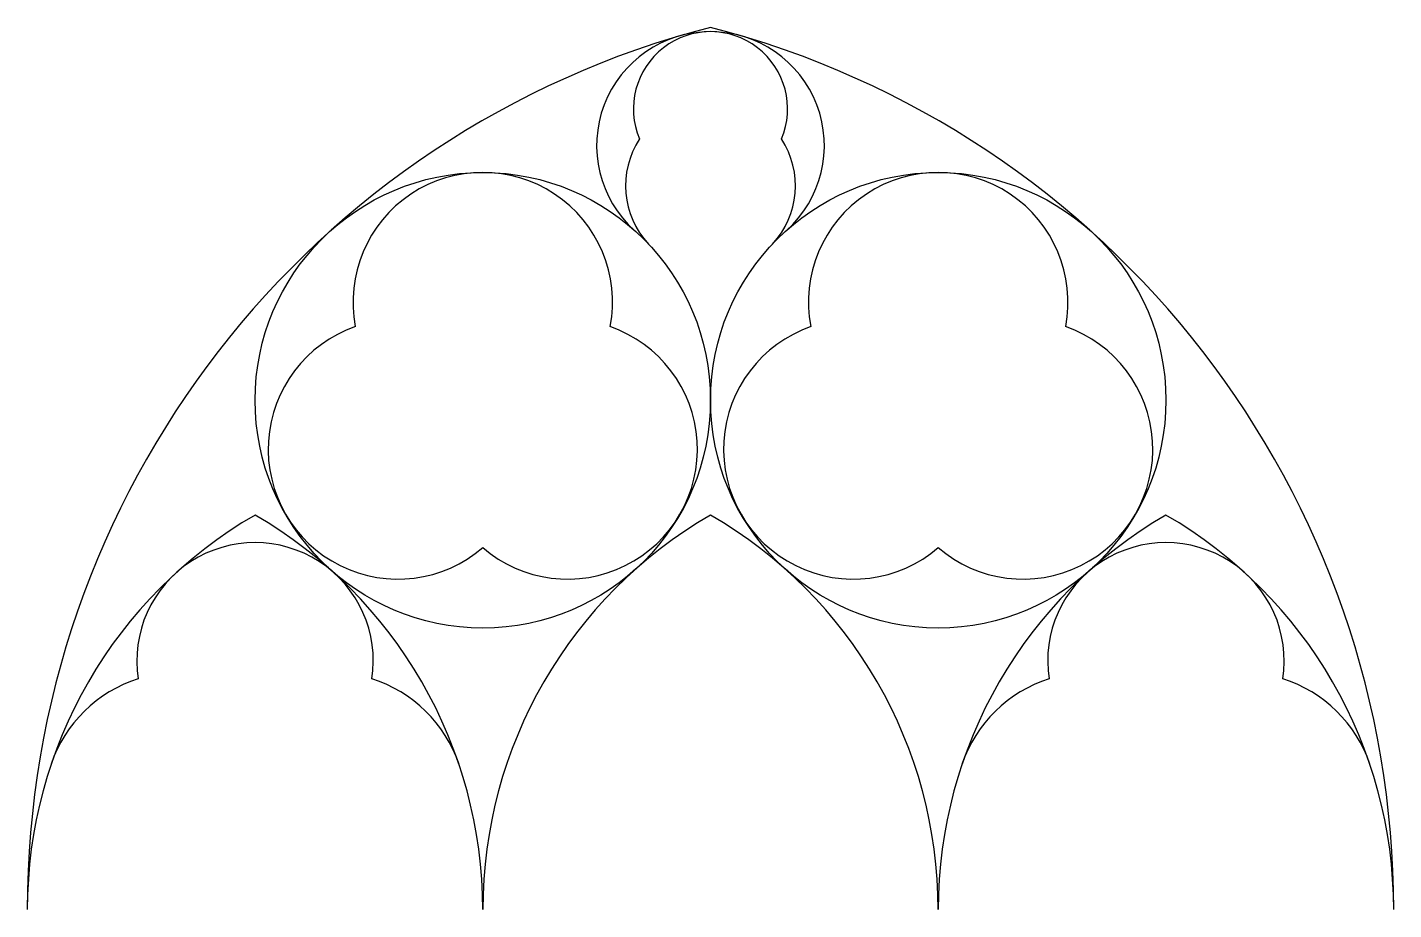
# Model space of a CAD drawing. Extents: x -75 to 75, y 0 to 97.
import ezdxf

# ---------------------------------------------------------------- set-up
doc = ezdxf.new("R2010")
doc.units = 0
doc.layers.add('MODELSKETCH_VISIBLE', color=7, linetype='CONTINUOUS')

msp = doc.modelspace()

# ---------------------------------------------------------------- linework, layer by layer
at = {"layer": 'MODELSKETCH_VISIBLE'}
for centre in [(-25, 55.9), (25, 55.9)]:
    msp.add_circle(centre, 25, dxfattribs=at)
for centre, radius, start, end in [((25, 0), 100, 104.4775, 180), ((0, 83.85), 12.5, 311.8103, 228.1897), ((0, 87.89), 8.46, 336.9275, 203.0725), ((-25, 0), 100, 0, 75.5225), ((0, 79.43), 9.33, 146.5363, 223.2637), ((0, 79.43), 9.33, 316.7363, 33.4637), ((-25, 66.66), 14.25, 349.1715, 190.8285), ((25, 66.66), 14.25, 349.1715, 190.8285), ((-34.31, 50.52), 14.25, 109.1715, 310.8285), ((-15.69, 50.52), 14.25, 229.1715, 70.8285), ((15.69, 50.52), 14.25, 109.1715, 310.8285), ((34.31, 50.52), 14.25, 229.1715, 70.8285), ((-25, 0), 50, 120, 180), ((-75, 0), 50, 0, 60), ((25, 0), 50, 120, 180), ((-25, 0), 50, 0, 60), ((75, 0), 50, 120, 180), ((25, 0), 50, 0, 60), ((-50, 27.3), 12.98, 351.1997, 188.8003), ((50, 27.3), 12.98, 351.1997, 188.8003), ((-58.43, 11.27), 14.72, 107.3771, 161.3781), ((-41.57, 11.27), 14.72, 18.6219, 72.6229), ((41.57, 11.27), 14.72, 107.3771, 161.3781), ((58.43, 11.27), 14.72, 18.6219, 72.6229)]:
    msp.add_arc(centre, radius, start, end, dxfattribs=at)

doc.saveas('drawing.dxf')
